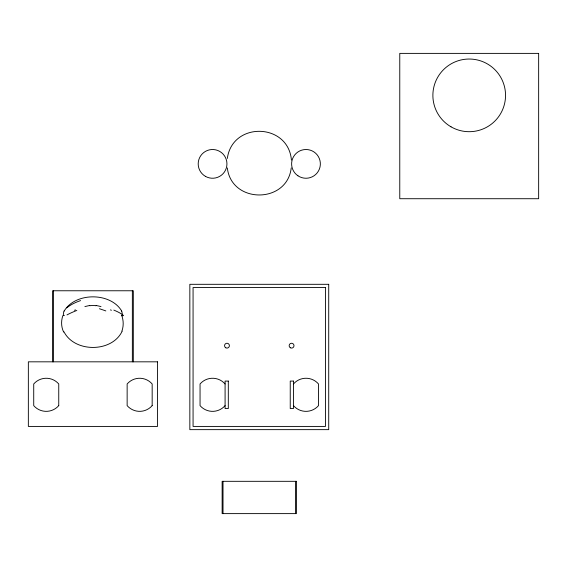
<?xml version="1.0" encoding="UTF-8"?>
<svg xmlns="http://www.w3.org/2000/svg" width="567" height="567" viewBox="0 0 567 567"><rect width="100%" height="100%" fill="white"/><g stroke="black" fill="none" stroke-linecap="round" stroke-linejoin="round"><path stroke-width="0.85" d="M227.332 158.455C232.321 121.338 288.256 122.713 291.417 160.029M291.225 167.931C287.122 203.978 231.435 203.978 227.332 167.931M64.17 311.077C75.276 292.104 110.615 292.104 121.714 311.077M122.16 331.185C112.068 352.66 74.695 352.816 63.993 331.823M64.404 315.33L63.554 315.67M74.475 310.277L75.468 309.873M84.887 306.563L89.749 305.464M121.94 315.656L122.309 315.911L121.48 315.33M96.142 305.464L100.997 306.563M110.423 309.873L111.415 310.277M295.535 481.319L295.535 513.617M223.022 481.319L223.022 513.617M133.316 361.824L133.316 290.765L52.575 290.765L52.575 361.824M132.352 290.765L132.352 361.824M53.539 290.765L53.539 361.824M121.65 311.106A8.881 7.109 80.8 0 1 122.281 315.628M63.398 315.663A8.881 7.336 -81.1 0 1 64.043 311.014M63.653 332.071A18.711 15.741 -82.4 0 1 62.866 315.606M121.976 316.088A18.612 14.48 81.5 0 1 121.926 331.029M113.825 310.092A29.037 6.457 13.9 0 1 123.634 315.677M99.431 308.746A29.64 5.117 17.1 0 1 105.823 310.929M89.784 305.733A21.56 21.142 4.6 0 1 96.099 305.748M66.729 307.86A29.64 14.508 -12.7 0 1 80.592 300.595M66.97 314.919A29.037 4.926 -17.2 0 1 76.829 310.447M293.472 405.639A16.549 16.549 0 0 0 318.505 405.639L318.505 383.972A16.549 16.549 0 0 0 293.472 383.972M225.085 405.639A16.549 16.549 0 0 1 200.052 405.639L200.052 383.972A16.549 16.549 0 0 1 225.085 383.972M538.65 53.383L399.77 53.383L399.77 198.719L538.65 198.719L538.65 53.383M328.718 284.308L189.839 284.308L189.839 429.644L328.718 429.644L328.718 284.308M325.486 287.54L193.071 287.54L193.071 426.419L325.486 426.419L325.486 287.54M157.541 361.824L28.35 361.824L28.35 426.419L157.541 426.419L157.541 361.824M228.31 381.081L225.085 381.081L225.085 408.531L228.31 408.531L228.31 381.081M293.472 381.081L290.24 381.081L290.24 408.531L293.472 408.531L293.472 381.081M296.421 481.319L222.136 481.319L222.136 513.617L296.421 513.617L296.421 481.319M152.169 405.639L152.169 383.972A16.549 16.549 0 0 0 127.143 383.972L127.143 405.639A16.549 16.549 0 0 0 152.169 405.639M58.748 405.639L58.748 383.972A16.549 16.549 0 0 0 33.722 383.972L33.722 405.639A16.549 16.549 0 0 0 58.748 405.639M225.765 347.769A2.424 2.424 0 0 0 229.401 345.672A2.424 2.424 0 0 0 225.765 343.574A2.424 2.424 0 0 0 225.765 347.769M290.361 347.769A2.424 2.424 0 0 0 293.997 345.672A2.424 2.424 0 0 0 290.361 343.574A2.424 2.424 0 0 0 290.361 347.769M451.041 126.831A36.338 36.338 0 0 0 505.544 95.369A36.338 36.338 0 0 0 451.041 63.901A36.338 36.338 0 0 0 451.041 126.831M297.93 175.784A14.373 14.373 0 0 0 320.32 164.905A14.373 14.373 0 0 0 299.709 150.95A14.373 14.373 0 0 0 297.93 175.784M205.382 176.323A14.373 14.373 0 0 0 226.942 163.877A14.373 14.373 0 0 0 205.382 151.432A14.373 14.373 0 0 0 205.382 176.323"/></g></svg>
